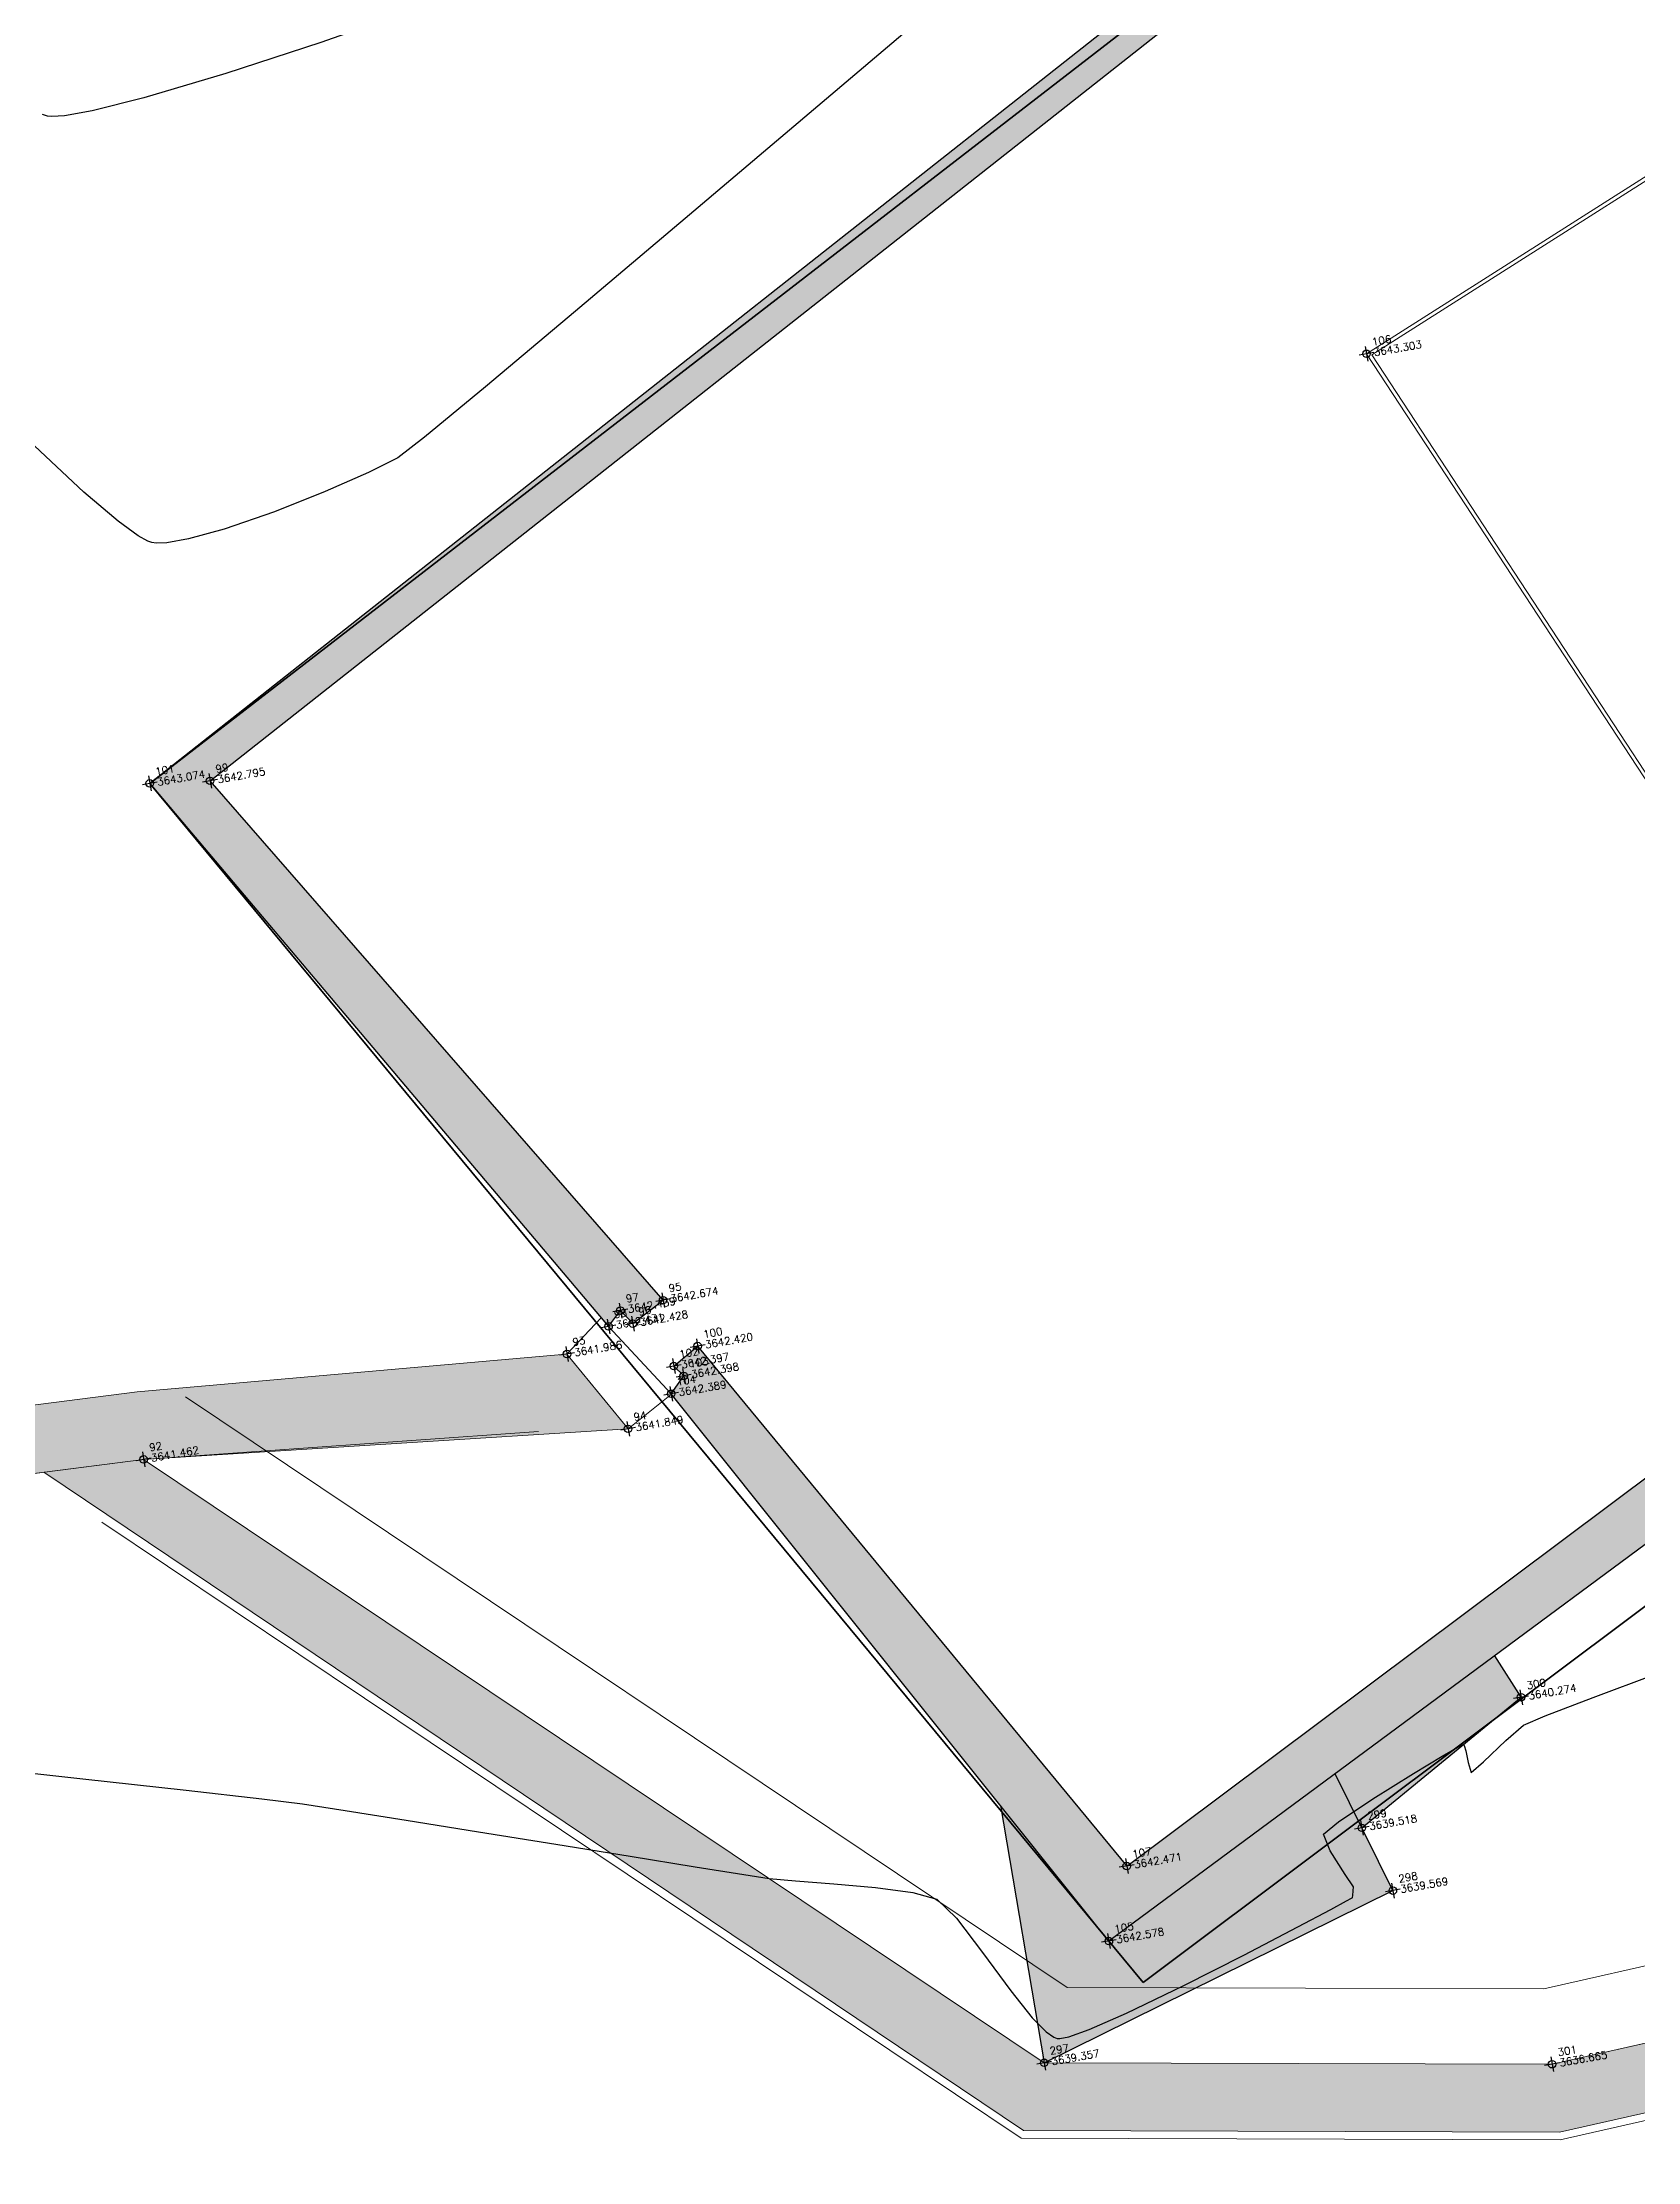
# Model space of a CAD drawing. Header units: millimetres. Extents: x 736950 to 738835, y 8500595 to 8502131.
# Drawn here: x 737743.46 to 737764.61, y 8501241.62 to 8501269.71 of the extents above; entities that cross this region are included whole.
import ezdxf

# ---------------------------------------------------------------- set-up
doc = ezdxf.new("R2010")
doc.units = ezdxf.units.MM
for name, color, linetype, lineweight in [('camino', 22, 'Continuous', 5), ('CAMINO ACTUAL', 1, 'Continuous', 13), ('CONT-MJR', 80, 'Continuous', 30), ('COTAS', 40, 'Continuous', 5), ('GRADA', 6, 'Continuous', 15), ('MURO PIEDRA', 252, 'Continuous', 30), ('PERIMETRO', 7, 'Continuous', 35), ('pista', 251, 'Continuous', 5)]:
    doc.layers.add(name, color=color, linetype=linetype, lineweight=lineweight)
doc.styles.add('5mm', font='arial.ttf', dxfattribs={"height": 3})
doc.styles.add('COTAS', font='arial.ttf')
doc.dimstyles.new('Copy of GenDist', dxfattribs={"dimtxt": 0.5, "dimasz": 2, "dimexe": 0.18, "dimexo": 0.0625, "dimgap": 1, "dimtad": 2, "dimzin": 1, "dimdsep": 46, "dimtxsty": 'COTAS', "dimcen": 0.09, "dimse1": 1, "dimse2": 1, "dimsd1": 1, "dimsd2": 1, "dimadec": 0, "dimazin": 0, "dimtfac": 1, "dimtofl": 0, "dimtmove": 0, "dimatfit": 3, "dimfxl": 1, "dimtolj": 1, "dimtzin": 0, "dimarcsym": 0})
pattern_1 = [(9.94991650582834, (1479841.21072825, -18.49207214638591), (0.4979252195647159, 0.4170677100899267), [0.375, -0.75]), (129.9499165058283, (1479841.21072825, -18.49207214638591), (-0.6101538418184378, 0.222682034283025), [0.3749999999999999, -0.7499999999999998]), (69.94991650582834, (1479841.21072825, -18.49207214638591), (-0.112228622253722, 0.6397497443729518), [-0.75, 0.375])]
pattern_2 = [(59.94991650582833, (1479841.21072825, -18.49207214638591), (0.7173147616177996, 0.06212513786334364), [0.07500000000000001, -0.8250000000000001]), (4.949916505828331, (1479841.21072825, -18.49207214638591), (-0.2666336227691331, 0.7169040729334506), [0.06, -0.66]), (110.4013165058283, (1479841.270504478, -18.48689504899085), (0.4506817424667108, 0.7790288530571421), [0.06374018999999999, -0.7011421119999998]), (56.13411650582835, (1479841.176170796, -18.29508031532168), (1.07978843215245, 0.02137619624183779), [0.1124999999999999, -1.237499999999998]), (106.5855165058283, (1479841.266153166, -18.29329902119935), (0.752289432321798, 1.120964142855684), [0.09561028799999993, -1.051712999999999]), (1.134116505828333, (1479841.176170796, -18.29508031532168), (0.7522885572049924, 1.12096473051034), [0.09000000000000001, -0.9900000000000001]), (30.94991650582834, (1479841.283306076, -18.32704954408109), (0.6574964912282043, -0.293425227292985), [0.07500000000000001, -0.8250000000000001]), (335.9499165058284, (1479841.283306076, -18.32704954408109), (0.1143589702920628, 0.7562849757157031), [0.06, -0.66]), (81.40131650582836, (1479841.338097435, -18.35150168277323), (0.7718558160208798, 0.4628591428967336), [0.06374019000000002, -0.701142112]), (47.44991650582834, (1479841.21072825, -18.49207214638591), (-0.04554285905854174, 0.3299879209740469), [0, -0.652, 0, -0.67, 0, -0.6625000000000001]), (17.44991650582834, (1479841.21072825, -18.49207214638591), (0.1909634295804004, 0.4339344980096552), [0, -0.3819999999999997, 0, -0.6369999999999993, 0, -0.2524999999999997]), (337.4499165058283, (1479840.991082356, -18.53060370869935), (0.5296904964497462, 0.07002209344786473), [0, -0.25, 0, -0.7799999999999999, 0, -1.035]), (327.4499165058284, (1479840.892586439, -18.5478824339807), (0.557117696670718, 0.1993664657265957), [0, -0.325, 0, -0.518, 0, -0.735])]

# ---------------------------------------------------------------- blocks, each defined once
blk = doc.blocks.new('*D150')
at = {"layer": 'Defpoints', "color": 0, "transparency": 16777216}
for p in [(737683.200969866, 8501281.32955186), (737745.23154967, 8501182.814330924), (737744.6024409896, 8501182.423775388)]:
    blk.add_point(p, dxfattribs=at)
at = {"layer": 'COTAS', "color": 0, "transparency": 16777216, "insert": (737715.597299505, 8501232.929301543), "char_height": 0.5, "attachment_point": 5, "rotation": 301.8323302588892, "style": 'COTAS'}
blk.add_mtext('\\A1;116.42', dxfattribs=at)

msp = doc.modelspace()

# ---------------------------------------------------------------- hatches: boundary and pattern name
at = {"layer": 'pista'}
h = msp.add_hatch(dxfattribs=at)
h.set_pattern_fill('HONEY', color=256, scale=3, angle=9.94991650582834, style=0)
h.set_pattern_definition(pattern_1)
h.paths.add_polyline_path([(737744.7999806425, 8501250.923935566), (737743.4751223363, 8501250.754223157), (737756.465848178, 8501242.026572531), (737763.5739612179, 8501242.006896213), (737770.002546867, 8501243.455222024), (737769.8468594846, 8501244.342704736), (737763.4750639071, 8501242.907173423), (737756.7405500773, 8501242.925815564)])
h.paths.add_polyline_path([(737794.2809870465, 8501256.017245878), (737809.7820272583, 8501263.709828075), (737823.391616501, 8501273.483615467), (737837.0791595323, 8501280.557800073), (737851.5530432165, 8501285.77819753), (737870.8510758049, 8501293.050216693, -0.9976846880626209), (737871.0089264096, 8501292.63424804), (737865.2748787645, 8501289.581801567, 0.7845063948290762), (737866.1540430214, 8501286.121818589), (737883.2588851704, 8501291.348365877), (737897.4188924351, 8501296.516943583), (737903.2981396064, 8501301.44146652, -0.5512150924587264), (737904.1219025984, 8501301.177325813), (737906.855912117, 8501297.98174819, 0.5618964424650519), (737910.2738656431, 8501298.536066804), (737914.22079628, 8501308.558674501), (737925.6412323939, 8501300.72656757, 0.340189525830376), (737928.7023693406, 8501300.894137181), (737936.9171069289, 8501306.117412793, -0.358727273887905), (737938.1716059428, 8501305.962964654), (737943.1732157968, 8501301.051021611, 0.3417074120720416), (737946.0555081918, 8501300.709858142), (737955.8779356404, 8501307.072689936), (737971.8320576148, 8501314.464803053), (737988.5677626224, 8501323.411181662), (738023.1375471824, 8501336.282937778), (738044.4246208373, 8501357.728329657), (738061.4456776979, 8501362.208386911), (738078.9085143938, 8501363.070318012), (738112.0997810266, 8501372.051506756), (738118.6561313582, 8501373.365123207), (738128.3493353954, 8501376.976906104), (738155.2251721952, 8501366.826195797), (738176.6167526407, 8501363.543890122), (738193.8053773039, 8501353.328603027), (738204.7313956148, 8501340.877429372), (738207.705198212, 8501335.751671141), (738214.35685511, 8501331.742925933), (738229.9282901662, 8501313.374534177), (738233.5603594936, 8501308.186787868), (738234.53883727, 8501308.358438132), (738230.6417003467, 8501313.924784988), (738214.9478837823, 8501332.43754055), (738208.3676942562, 8501336.403214611), (738205.4657963786, 8501341.405035153), (738194.387784551, 8501354.029418997), (738176.9261677533, 8501364.406946706), (738155.4549153853, 8501367.70147717), (738128.3514754312, 8501377.93815071), (738118.4090486554, 8501374.233504975), (738111.8936108743, 8501372.928085677), (738078.7671659255, 8501363.964436961), (738061.3074614278, 8501363.102660457), (738043.958527311, 8501358.536303693), (738022.6381405202, 8501337.057350922), (737988.196920163, 8501324.233464561), (737971.4304040315, 8501315.270615296), (737955.4419368334, 8501307.862588815), (737945.5806043665, 8501301.47455489, -0.3391433520832071), (737943.8038299843, 8501301.693147572), (737938.8116631231, 8501306.59581691, 0.3560082385246841), (737936.4342009705, 8501306.876887502), (737928.158540546, 8501301.61487459, -0.3502196171718997), (737926.1502499409, 8501301.468794718), (737914.5128481541, 8501309.44969617, 0.4302069892023044), (737913.4330382891, 8501309.014522241), (737909.4507249827, 8501298.90206584, -0.5704007069138802), (737907.5397775185, 8501298.566836312), (737904.9064502402, 8501301.644734057, 0.4931454261128044), (737902.7202336333, 8501302.131411942), (737896.9620044216, 8501297.308254998), (737882.9728831241, 8501292.20205278), (737866.0373022418, 8501287.027224885, -0.7384715771871906), (737865.6977918843, 8501288.787355538), (737871.5108758068, 8501291.881875956, 0.9119586051647783), (737870.5337161538, 8501293.892406015), (737851.2416702455, 8501286.62264278), (737836.7183275839, 8501281.384406622), (737822.9200107896, 8501274.252970394), (737809.3164408724, 8501264.483505804), (737793.8201376351, 8501256.79327439), (737778.9884914039, 8501246.402265295), (737769.846859484, 8501244.34270474), (737770.0025468671, 8501243.455222024), (737779.3594973255, 8501245.563292695)])
h.paths.add_polyline_path([(738260.5182952256, 8501271.251537092), (738234.538837269, 8501308.358438132), (738233.56035949, 8501308.186787868), (738259.6897886079, 8501270.86568047), (738269.3749442189, 8501234.589470252), (738274.5057655985, 8501215.583008338), (738279.7983711922, 8501189.602392923), (738280.7089290785, 8501189.641305126), (738275.382018582, 8501215.790318219), (738270.2441657205, 8501234.822827347)])
h = msp.add_hatch(dxfattribs=at)
h.set_pattern_fill('AR-CONC', color=256, scale=0.1, angle=9.94991650582834, style=0)
h.set_pattern_definition(pattern_2)
h.paths.add_polyline_path([(737772.2640035325, 8501280.865718462), (737771.9702577812, 8501281.246693114), (737764.4177360322, 8501275.290962253), (737764.5114265613, 8501274.75688734)])
h.paths.add_polyline_path([(737744.8808927487, 8501259.884693416), (737750.9641400306, 8501252.686534798), (737751.1211655234, 8501252.896829817), (737751.2855648, 8501252.72363086), (737751.6878458414, 8501253.034820454), (737745.6801080311, 8501259.918293005), (737764.5114265617, 8501274.756887337), (737764.4177360322, 8501275.290962253)])
h = msp.add_hatch(dxfattribs=at)
h.set_pattern_fill('AR-CONC', color=256, scale=0.1, angle=9.94991650582834, style=0)
h.set_pattern_definition(pattern_2)
h.paths.add_polyline_path([(737785.1866512741, 8501265.767497653), (737784.8489239382, 8501266.164835775), (737769.3710178329, 8501254.162204191), (737768.2688753591, 8501253.337869333), (737768.4103712026, 8501252.531284284), (737769.8034238897, 8501253.560873998)])
h.paths.add_polyline_path([(737768.4103712026, 8501252.531284284), (737768.268875358, 8501253.337869339), (737757.8353189402, 8501245.534210116), (737752.1459642698, 8501252.425817575), (737751.8299280244, 8501252.161230931), (737751.961409533, 8501252.030990336), (737751.7949142931, 8501251.793652317), (737757.5984849376, 8501244.540339572)])
h.paths.add_polyline_path([(737760.5979411672, 8501246.75720426), (737757.5984849375, 8501244.540339572), (737756.1604213048, 8501246.337634014), (737756.7405500772, 8501242.925815564), (737761.3647442387, 8501245.20814559)])
h.paths.add_polyline_path([(737763.064587183, 8501247.770395182), (737762.714263883, 8501248.321354808), (737760.5979411674, 8501246.757204263), (737760.9527314795, 8501246.040473944)], flags=17)
h = msp.add_hatch(dxfattribs=at)
h.set_pattern_fill('HONEY', color=256, scale=3, angle=9.94991650582834, style=0)
h.set_pattern_definition(pattern_1)
h.paths.add_polyline_path([(737744.7143981726, 8501251.820326688), (737736.6244589684, 8501250.784017317), (737728.4489451656, 8501249.018760426), (737719.0567165948, 8501249.90042948), (737708.8538475541, 8501251.560906975), (737705.4639837343, 8501250.858625425), (737706.12277987, 8501250.061028818), (737708.8757605923, 8501250.64549977), (737718.942242978, 8501249.007218663), (737728.5031233069, 8501248.109717907), (737736.7768881315, 8501249.896189157), (737744.7999806498, 8501250.923935568), (737751.2236161814, 8501251.328949759), (737750.4132841228, 8501252.31943933)])

# ---------------------------------------------------------------- linework, layer by layer
at = {"linetype": 'Continuous', "extrusion": (-0.172787269436437, 0.9849591664230046, 0)}
for points, elevation in [([(-2195575.040162655, 0), (-2195574.840162654, 0)], 8245923.747062787), ([(-2195558.165162654, 0), (-2195557.965162655, 0)], 8245920.926062788), ([(-2195558.958162654, 0), (-2195558.758162654, 0)], 8245920.821062787), ([(-2195563.686162654, 0), (-2195563.486162654, 0)], 8245913.003062787), ([(-2195562.913162655, 0), (-2195562.713162655, 0)], 8245912.785062786), ([(-2195563.104162654, 0), (-2195562.904162655, 0)], 8245912.965062788), ([(-2195563.236162655, 0), (-2195563.036162655, 0)], 8245912.766062787), ([(-2195564.032162655, 0), (-2195563.832162654, 0)], 8245912.324062787), ([(-2195562.307162654, 0), (-2195562.107162654, 0)], 8245912.520062786), ([(-2195563.675162655, 0), (-2195563.475162655, 0)], 8245912.118062786), ([(-2195563.782162655, 0), (-2195563.582162655, 0)], 8245911.967062787), ([(-2195563.577162655, 0), (-2195563.377162654, 0)], 8245911.762062787), ([(-2195562.934162655, 0), (-2195562.734162654, 0)], 8245911.403062787), ([(-2195556.537162654, 0), (-2195556.337162654, 0)], 8245912.114062788), ([(-2195573.982162654, 0), (-2195573.782162655, 0)], 8245905.852062788), ([(-2195571.603162655, 0), (-2195571.403162654, 0)], 8245904.513062789), ([(-2195568.445162655, 0), (-2195568.245162654, 0)], 8245904.553062787), ([(-2195571.865162654, 0), (-2195571.665162655, 0)], 8245903.622062786), ([(-2195568.040162656, 0), (-2195567.840162654, 0)], 8245903.615062789), ([(-2195566.916162655, 0), (-2195566.716162655, 0)], 8245902.173062786), ([(-2195573.546162655, 0), (-2195573.346162654, 0)], 8245900.991062785)]:
    msp.add_lwpolyline(points, dxfattribs=dict(at, elevation=elevation))
at = {"linetype": 'Continuous', "extrusion": (0.9849591664230046, 0.172787269436437, 0)}
for points, elevation in [([(8245923.847062787, 0), (8245923.647062788, 0)], 2195574.940162655), ([(8245921.026062787, 0), (8245920.826062787, 0)], 2195558.065162655), ([(8245920.921062785, 0), (8245920.721062787, 0)], 2195558.858162655), ([(8245913.065062786, 0), (8245912.865062789, 0)], 2195563.004162654), ([(8245913.103062786, 0), (8245912.903062789, 0)], 2195563.586162654), ([(8245912.885062788, 0), (8245912.685062788, 0)], 2195562.813162654), ([(8245912.866062786, 0), (8245912.666062786, 0)], 2195563.136162654), ([(8245912.620062789, 0), (8245912.420062789, 0)], 2195562.207162654), ([(8245912.424062786, 0), (8245912.224062788, 0)], 2195563.932162655), ([(8245912.218062787, 0), (8245912.018062787, 0)], 2195563.575162655), ([(8245912.067062789, 0), (8245911.867062788, 0)], 2195563.682162655), ([(8245911.862062788, 0), (8245911.662062788, 0)], 2195563.477162655), ([(8245911.503062787, 0), (8245911.303062787, 0)], 2195562.834162654), ([(8245912.214062788, 0), (8245912.014062788, 0)], 2195556.437162654), ([(8245905.952062787, 0), (8245905.752062789, 0)], 2195573.882162654), ([(8245904.613062784, 0), (8245904.413062787, 0)], 2195571.503162655), ([(8245904.653062787, 0), (8245904.453062788, 0)], 2195568.345162654), ([(8245903.722062788, 0), (8245903.522062791, 0)], 2195571.765162655), ([(8245903.715062788, 0), (8245903.515062788, 0)], 2195567.940162654), ([(8245902.273062785, 0), (8245902.073062786, 0)], 2195566.816162655), ([(8245901.091062785, 0), (8245900.891062788, 0)], 2195573.446162655)]:
    msp.add_lwpolyline(points, dxfattribs=dict(at, elevation=elevation))
at = {"linetype": 'Continuous'}
for centre in [(737761.0146457944, 8501265.579048395), (737745.6801080306, 8501259.918293007), (737744.8808927482, 8501259.884693416), (737751.1211655231, 8501252.896829816), (737751.6878458419, 8501253.034820454), (737750.9641400307, 8501252.686534798), (737751.2855647998, 8501252.72363086), (737752.1459642694, 8501252.425817575), (737750.4130434023, 8501252.320811532), (737751.8299280244, 8501252.161230931), (737751.7949142938, 8501251.793652317), (737751.9614095328, 8501252.030990336), (737751.2236161797, 8501251.32894976), (737744.7999806433, 8501250.923935566), (737763.0645871828, 8501247.770395182), (737760.95273148, 8501246.040473942), (737757.8353189415, 8501245.534210114), (737761.3647442386, 8501245.20814559), (737757.5984849377, 8501244.540339572), (737756.7405500774, 8501242.925815562), (737763.4750639033, 8501242.907173423)]:
    msp.add_circle(centre, 0.05, dxfattribs=at)
at = {"layer": 'camino'}
for p, q in [((737745.3564975237, 8501251.75477187), (737757.0457744095, 8501243.924974486)), ((737744.7999806433, 8501250.923935566), (737750.0368944848, 8501251.292010494)), ((737736.7768881399, 8501249.896189159), (737744.7999806433, 8501250.923935566)), ((737744.7999806433, 8501250.923935566), (737756.7405500774, 8501242.925815562)), ((737744.2434637629, 8501250.093099264), (737756.4353257454, 8501241.926656635)), ((737763.365178004, 8501243.907481434), (737778.576262604, 8501247.334457077)), ((737763.4750639033, 8501242.907173423), (737778.9884914034, 8501246.402265295)), ((737763.5849498026, 8501241.906865412), (737779.4007202028, 8501245.470073514)), ((737757.0457744095, 8501243.924974486), (737763.365178004, 8501243.907481434)), ((737756.7405500774, 8501242.925815562), (737763.4750639033, 8501242.907173423)), ((737756.4353257454, 8501241.926656635), (737763.5849498026, 8501241.906865412))]:
    msp.add_line(p, q, dxfattribs=at)
at = {"layer": 'CAMINO ACTUAL'}
for points in [[(737744.7999806433, 8501250.923935566), (737756.7405500774, 8501242.925815562), (737763.4750639033, 8501242.907173423), (737778.9884914034, 8501246.402265295), (737793.8201376382, 8501256.793274388), (737809.3164408694, 8501264.4835058), (737822.9200107896, 8501274.252970394), (737836.7183275832, 8501281.38440662), (737851.2416702405, 8501286.62264278), (737870.5337161538, 8501293.892406015, -0.9119586051647784), (737871.5108758068, 8501291.881875956), (737865.6977918843, 8501288.787355538, 0.7384715771871907), (737866.0373022418, 8501287.027224885), (737882.9728831139, 8501292.202052778), (737896.9620044209, 8501297.308254996)], [(737743.4751223343, 8501250.754223157), (737756.4658481785, 8501242.02657253), (737763.5739612129, 8501242.00689621), (737779.3594973226, 8501245.563292693), (737794.2809870427, 8501256.017245876), (737809.7820272604, 8501263.709828077), (737823.3916164968, 8501273.483615467), (737837.0791595408, 8501280.557800079), (737851.5530432449, 8501285.77819753), (737870.8510758049, 8501293.050216693, -0.8808834008382581), (737871.0575678862, 8501292.660141705), (737865.2748787645, 8501289.581801567, 0.7845063945546641), (737866.1540430175, 8501286.121818589), (737883.2588851263, 8501291.348365862), (737897.4188924354, 8501296.516943585)]]:
    msp.add_lwpolyline(points, format="xyb", dxfattribs=at)
for points in [[(737705.4639837348, 8501250.858625425), (737708.853847554, 8501251.560906975), (737719.0567165663, 8501249.900429478), (737728.4489451618, 8501249.018760426), (737736.6244589477, 8501250.784017311), (737744.714398152, 8501251.820326686), (737750.3971826753, 8501252.318029152)], [(737706.1227798712, 8501250.061028818), (737708.8757605895, 8501250.64549977), (737718.9422429946, 8501249.007218665), (737728.5031233092, 8501248.109717907), (737736.7768881399, 8501249.896189159), (737744.7999806433, 8501250.923935566), (737751.2236161797, 8501251.32894976)]]:
    msp.add_lwpolyline(points, dxfattribs=at)
at = {"layer": 'CONT-MJR', "extrusion": (0.6474734698687983, -0.762087990861986, 0), "elevation": -6001038.933328804}
msp.add_lwpolyline([(6066581.928739649, 3640), (6066579.388548474, 3640)], dxfattribs=at)
at = {"layer": 'CONT-MJR', "extrusion": (0.3292403480319783, -0.9442461507614325, 0), "elevation": -7784395.068495339}
msp.add_lwpolyline([(3495577.317565642, 3635.000000000003), (3495575.904727777, 3635.000000000003)], dxfattribs=at)
at = {"layer": 'CONT-MJR'}
for points, elevation in [([(737747.1511637941, 8501269.70687777), (737745.8910133385, 8501269.29477923)], 3635), ([(737744.801721736, 8501268.97110609), (737744.1184522499, 8501268.79959627)], 3635), ([(737743.5234854603, 8501268.730478887), (737743.4568398367, 8501268.749880629)], 3635), ([(737743.7483350615, 8501268.733845176), (737743.5810019168, 8501268.72419786)], 3635), ([(737752.0387681914, 8501267.420757143), (737750.5279737931, 8501266.14505475)], 3640), ([(737748.5240557318, 8501264.474533297), (737748.169146087, 8501264.198760543)], 3640), ([(737748.169146087, 8501264.198760543), (737747.7815485109, 8501264.004935231)], 3640), ([(737747.2052478044, 8501263.751998123), (737746.5349344135, 8501263.48639355)], 3640), ([(737744.7256281213, 8501263.166274305), (737744.4600042601, 8501263.360800335)], 3640), ([(737746.5349344135, 8501263.48639355), (737745.8652987824, 8501263.254565854)], 3640), ([(737744.9068225822, 8501263.078018405), (737744.8570076119, 8501263.094256174)], 3640), ([(737744.9639145036, 8501263.070644025), (737744.9068225822, 8501263.078018405)], 3640), ([(737745.109238144, 8501263.07518223), (737744.9639145036, 8501263.070644025)], 3640), ([(737745.3937102441, 8501263.124633633), (737745.109238144, 8501263.07518223)], 3640), ([(737745.8652987824, 8501263.254565854), (737745.3937102441, 8501263.124633633)], 3640), ([(737763.0957511113, 8501247.401173038), (737763.3860333825, 8501247.522825183)], 3640), ([(737762.017371984, 8501246.990558729), (737762.2158035643, 8501247.104145417)], 3640), ([(737762.2864250062, 8501247.139933264), (737762.2991791918, 8501247.143413167)], 3640), ([(737762.2991791918, 8501247.143413167), (737762.3104123672, 8501247.129848948)], 3640), ([(737762.3320346796, 8501247.059254717), (737762.3630850029, 8501246.904525522)], 3640), ([(737761.0968401809, 8501246.422858516), (737761.6369240887, 8501246.76134984)], 3640), ([(737761.6369240887, 8501246.76134984), (737762.017371984, 8501246.990558729)], 3640), ([(737762.3630850029, 8501246.904525522), (737762.4039390271, 8501246.774570554)], 3640), ([(737746.3651616826, 8501246.426971985), (737746.9040482956, 8501246.36026023)], 3640), ([(737760.6428215746, 8501246.121229568), (737761.0968401809, 8501246.422858516)], 3640), ([(737751.2519123292, 8501245.662972521), (737752.114650349, 8501245.523847006)], 3640), ([(737760.7311891506, 8501245.420622647), (737760.5351142447, 8501245.73355071)], 3640), ([(737752.7592342114, 8501245.420712648), (737753.0931456757, 8501245.368946794)], 3640), ([(737760.8405601109, 8501245.25657213), (737760.7311891506, 8501245.420622647)], 3640), ([(737760.816220873, 8501245.107198892), (737760.8252767089, 8501245.112491088)], 3640), ([(737760.8252767089, 8501245.112491088), (737760.8271347089, 8501245.118181309)], 3640), ([(737760.8271347089, 8501245.118181309), (737760.8314764167, 8501245.145156307)], 3640), ([(737760.8314764167, 8501245.145156307), (737760.8377415026, 8501245.203642407)], 3640), ([(737760.5423224163, 8501244.958922973), (737760.749531185, 8501245.070607027)], 3640), ([(737759.3887910695, 8501244.353074696), (737760.1059437266, 8501244.727014042)], 3640), ([(737756.5831283003, 8501243.522501452), (737756.7668875977, 8501243.334555512)], 3640), ([(737756.8685868693, 8501243.26376131), (737756.911817424, 8501243.24811887)], 3640), ([(737756.911817424, 8501243.24811887), (737756.9484785063, 8501243.246855859)], 3640), ([(737756.9484785063, 8501243.246855859), (737757.0655071723, 8501243.271494111)], 3640), ([(737757.0655071723, 8501243.271494111), (737757.3360456232, 8501243.368139751)], 3640)]:
    msp.add_lwpolyline(points, dxfattribs=dict(at, elevation=elevation))
at = {"layer": 'CONT-MJR', "extrusion": (0.2848325641443822, -0.9585772845227122, 0), "elevation": -7938989.581761486}
msp.add_lwpolyline([(3128624.78458923, 3635.000000000013), (3128623.648226394, 3635.000000000013)], dxfattribs=at)
at = {"layer": 'CONT-MJR', "extrusion": (-0.1085585938068268, -0.9940900521133307, 0), "elevation": -8531115.074810866}
msp.add_lwpolyline([(-189502.2233884056, 3635), (-189502.2812468021, 3635)], dxfattribs=at)
at = {"layer": 'CONT-MJR', "extrusion": (0.1749108011593268, -0.9845842836638226, 0), "elevation": -8241176.236475043}
msp.add_lwpolyline([(2213335.00100168, 3635.000000000013), (2213334.625089537, 3635.000000000013)], dxfattribs=at)
at = {"layer": 'CONT-MJR', "extrusion": (0.6465825984463511, -0.7628439836469608, 0), "elevation": -6008123.075062675}
msp.add_lwpolyline([(6059563.58756872, 3640.000000000003), (6059561.283198053, 3640.000000000003)], dxfattribs=at)
at = {"layer": 'CONT-MJR', "extrusion": (0.642607608578843, -0.7661954459513449, 0), "elevation": -6039547.302652279}
msp.add_lwpolyline([(6028239.402147636, 3640.000000000009), (6028237.843006952, 3640.000000000009)], dxfattribs=at)
at = {"layer": 'CONT-MJR', "extrusion": (0.6369063898553531, -0.7709411459777076, 0), "elevation": -6084097.827178825}
msp.add_lwpolyline([(5983271.408030346, 3640), (5983270.358259456, 3640)], dxfattribs=at)
at = {"layer": 'CONT-MJR', "extrusion": (0.6819964359327327, 0.7313554958944728, 0), "elevation": 6720584.747638738}
msp.add_lwpolyline([(5258278.441465385, 3640.000000000013), (5258279.339608141, 3640.000000000013)], dxfattribs=at)
at = {"layer": 'CONT-MJR', "extrusion": (0.4018928688239792, -0.9156866942292172, 0), "elevation": -7487998.761053924}
msp.add_lwpolyline([(4092143.206834548, 3640.000000000013), (4092142.577470038, 3640.000000000013)], dxfattribs=at)
at = {"layer": 'CONT-MJR', "extrusion": (0.6497625843916256, 0.7601372138796494, 0), "elevation": 6941485.392488888}
msp.add_lwpolyline([(4963015.833524681, 3640.000000000013), (4963016.427943533, 3640.000000000013)], dxfattribs=at)
at = {"layer": 'CONT-MJR', "extrusion": (-0.4806854076000411, -0.8768931171587462, 0), "elevation": -7809322.281804448}
msp.add_lwpolyline([(-3439509.728248479, 3640.00000000001), (-3439509.878072318, 3640.00000000001)], dxfattribs=at)
at = {"layer": 'CONT-MJR', "extrusion": (0.3523545288710567, -0.9358665962540045, 0), "elevation": -7696079.317945684}
msp.add_lwpolyline([(3685901.853164553, 3640.000000000003), (3685902.738029433, 3640.000000000003)], dxfattribs=at)
at = {"layer": 'CONT-MJR', "extrusion": (0.3594483164045783, -0.9331649949681537, 0), "elevation": -7667878.794845563}
msp.add_lwpolyline([(3744214.075833638, 3640.000000000013), (3744214.754368541, 3640.000000000013)], dxfattribs=at)
at = {"layer": 'CONT-MJR', "extrusion": (-0.6549505763753987, 0.7556717160947162, 0), "elevation": 5940953.847799494}
msp.add_lwpolyline([(-6125403.280992476, 3640.00000000001), (-6125403.589945741, 3640.00000000001)], dxfattribs=at)
at = {"layer": 'CONT-MJR', "extrusion": (0.4520282792675637, -0.8920036069110963, 0), "elevation": -7249653.695221917}
msp.add_lwpolyline([(4500890.657654716, 3640), (4500890.736826415, 3640)], dxfattribs=at)
at = {"layer": 'CONT-MJR', "extrusion": (0.9561550842099765, 0.2928608115460529, 0), "elevation": 3195097.3176404}
msp.add_lwpolyline([(7912448.996375085, 3640), (7912448.922543724, 3640)], dxfattribs=at)
at = {"layer": 'CONT-MJR', "extrusion": (0.6954481120113328, -0.7185763171019991, 0), "elevation": -5595719.11321719}
msp.add_lwpolyline([(6442314.824761827, 3640.000000000003), (6442315.234638301, 3640.000000000003)], dxfattribs=at)
at = {"layer": 'CONT-MJR', "extrusion": (-0.1101766247741989, -0.993912023950493, 0), "elevation": -8530773.445935648}
msp.add_lwpolyline([(-203387.6912957845, 3640.00000000001), (-203386.0408780634, 3640.00000000001)], dxfattribs=at)
at = {"layer": 'CONT-MJR', "extrusion": (0.6475426294072981, -0.7620292271955733, 0), "elevation": -6000465.902900334}
msp.add_lwpolyline([(6067116.204173338, 3640.000000000013), (6067116.419148438, 3640.000000000013)], dxfattribs=at)
at = {"layer": 'CONT-MJR', "extrusion": (0.1090359681731649, 0.9940378049372874, 0), "elevation": 8531001.228577176}
msp.add_lwpolyline([(193596.2435577124, 3640.00000000001), (193594.8659095754, 3640.00000000001)], dxfattribs=at)
at = {"layer": 'CONT-MJR', "extrusion": (0.11089606136381, 0.9938320097350429, 0), "elevation": 8530623.987952318}
msp.add_lwpolyline([(209559.8011645712, 3640.000000000006), (209558.7926709976, 3640.000000000006)], dxfattribs=at)
at = {"layer": 'CONT-MJR', "extrusion": (-0.1544193978714052, -0.9880053894392645, 0), "elevation": -8513199.653592674}
msp.add_lwpolyline([(-583859.4268660127, 3640), (-583858.854262662, 3640)], dxfattribs=at)
at = {"layer": 'CONT-MJR', "extrusion": (-0.1576209915402401, -0.9874996825446942, 0), "elevation": -8511262.482369026}
msp.add_lwpolyline([(-611449.4744857105, 3640.00000000001), (-611448.6540578591, 3640.00000000001)], dxfattribs=at)
at = {"layer": 'CONT-MJR', "extrusion": (0.1588912820245275, 0.9872960855268303, 0), "elevation": 8510468.808626106}
msp.add_lwpolyline([(622397.9094870237, 3640.000000000013), (622396.9350163852, 3640.000000000013)], dxfattribs=at)
at = {"layer": 'CONT-MJR', "extrusion": (-0.1594387830743507, -0.9872078172562099, 0), "elevation": -8510122.33682918}
msp.add_lwpolyline([(-627116.4959691965, 3640.000000000013), (-627115.4612411538, 3640.000000000013)], dxfattribs=at)
at = {"layer": 'CONT-MJR', "extrusion": (0.6347077182893319, -0.772752296886881, 0), "elevation": -6101095.09233189}
msp.add_lwpolyline([(5965912.502089264, 3640.000000000013), (5965912.759514771, 3640.000000000013)], dxfattribs=at)
at = {"layer": 'CONT-MJR', "extrusion": (0.9263203989279316, 0.3767366700097002, 0), "elevation": 3886133.641792381}
msp.add_lwpolyline([(7596935.892023559, 3640.000000000013), (7596936.134152424, 3640.000000000013)], dxfattribs=at)
at = {"layer": 'CONT-MJR', "extrusion": (-0.159548005433876, -0.9871901711231084, 0), "elevation": -8510052.901538387}
msp.add_lwpolyline([(-628057.005808161, 3640.00000000001), (-628056.0046090347, 3640.00000000001)], dxfattribs=at)
at = {"layer": 'CONT-MJR', "extrusion": (-0.1579919064166193, -0.9874404070660884, 0), "elevation": -8511032.203692755}
msp.add_lwpolyline([(-614641.7388241325, 3640), (-614641.0860415864, 3640)], dxfattribs=at)
at = {"layer": 'CONT-MJR', "extrusion": (-0.09427668357953756, -0.995546034562563, 0), "elevation": -8532934.030820658}
msp.add_lwpolyline([(-67002.05331276346, 3640.000000000003), (-67001.70062205533, 3640.000000000003)], dxfattribs=at)
at = {"layer": 'CONT-MJR', "extrusion": (-0.07321967436306884, -0.997315837278325, 0), "elevation": -8532444.676827755}
msp.add_lwpolyline([(113314.7788123871, 3640.000000000013), (113315.2877209672, 3640.000000000013)], dxfattribs=at)
at = {"layer": 'CONT-MJR', "extrusion": (-0.08648920013299671, -0.9962527883325369, 0), "elevation": -8533197.08205075}
msp.add_lwpolyline([(-276.474403803586, 3640.00000000001), (-275.9179465968627, 3640.00000000001)], dxfattribs=at)
at = {"layer": 'CONT-MJR', "extrusion": (-0.1327560171949222, -0.9911487476148784, 0), "elevation": -8523939.932916434}
msp.add_lwpolyline([(-397367.0057802775, 3640.00000000001), (-397366.5097818639, 3640.00000000001)], dxfattribs=at)
at = {"layer": 'CONT-MJR', "extrusion": (-0.272505902240285, -0.9621541109636276, 0), "elevation": -8380550.593842384}
msp.add_lwpolyline([(-1606805.485151087, 3640.00000000001), (-1606805.153342418, 3640.00000000001)], dxfattribs=at)
at = {"layer": 'CONT-MJR', "extrusion": (0.6975123686923089, 0.7165727426585835, 0), "elevation": 6606353.971752606}
msp.add_lwpolyline([(5401068.251435841, 3640), (5401067.889610291, 3640)], dxfattribs=at)
at = {"layer": 'CONT-MJR', "extrusion": (0.4810357417662421, -0.8767009838841299, 0), "elevation": -7098160.628244542}
msp.add_lwpolyline([(4736198.303461147, 3640.00000000001), (4736198.379530058, 3640.00000000001)], dxfattribs=at)
at = {"layer": 'CONT-MJR', "extrusion": (0.9985851259238608, -0.05317655765116003, 0), "elevation": 284650.0433796533}
msp.add_lwpolyline([(8528448.593909808, 3640.00000000001), (8528448.646914525, 3640.00000000001)], dxfattribs=at)
at = {"layer": 'CONT-MJR', "extrusion": (0.794034620741427, 0.6078725368562213, 0), "elevation": 5753476.73757525}
msp.add_lwpolyline([(6301821.369925622, 3640.000000000003), (6301820.799921125, 3640.000000000003)], dxfattribs=at)
at = {"layer": 'CONT-MJR', "extrusion": (0.46928581554882, -0.8830463313579185, 0), "elevation": -7160772.615168414}
msp.add_lwpolyline([(4640989.919872727, 3640), (4640990.414046898, 3640)], dxfattribs=at)
at = {"layer": 'CONT-MJR', "extrusion": (0.8052066147906486, 0.592994357053576, 0), "elevation": 5635235.899787945}
msp.add_lwpolyline([(6407773.116916614, 3640.000000000011), (6407772.482288789, 3640.000000000011)], dxfattribs=at)
at = {"layer": 'CONT-MJR', "extrusion": (0.4516178412995585, -0.8922114802107889, 0), "elevation": -7251722.505326088}
msp.add_lwpolyline([(4497550.126220664, 3640.000000000003), (4497551.019408346, 3640.000000000003)], dxfattribs=at)
at = {"layer": 'CONT-MJR', "extrusion": (0.7813477688910279, 0.6240958772889091, 0), "elevation": 5882035.494434171}
msp.add_lwpolyline([(6181997.272180971, 3640.000000000013), (6181996.817132695, 3640.000000000013)], dxfattribs=at)
at = {"layer": 'CONT-MJR', "extrusion": (0.4332916550544071, -0.9012537609686924, 0), "elevation": -7342113.441269391}
msp.add_lwpolyline([(4348424.92583076, 3640.000000000013), (4348425.766602406, 3640.000000000013)], dxfattribs=at)
at = {"layer": 'CONT-MJR', "extrusion": (0.3998055316964372, -0.9165999873581328, 0), "elevation": -7497280.099764637}
msp.add_lwpolyline([(4075072.489772713, 3640), (4075073.033177187, 3640)], dxfattribs=at)
at = {"layer": 'CONT-MJR', "extrusion": (-0.571319430012188, -0.8207277922006471, 0), "elevation": -7398701.448476075}
msp.add_lwpolyline([(-4251428.013824425, 3640.000000000011), (-4251427.889910903, 3640.000000000011)], dxfattribs=at)
at = {"layer": 'GRADA'}
for points in [[(737767.3653185198, 8501269.612023097), (737772.357159636, 8501262.03762442), (737766.0044820043, 8501257.969778812), (737761.0146457944, 8501265.579048395)], [(737767.3506224103, 8501269.543460224), (737772.287532237, 8501262.052411856), (737766.0191715944, 8501258.038557414), (737761.0842798963, 8501265.564039158)]]:
    msp.add_lwpolyline(points, close=True, dxfattribs=at)
at = {"layer": 'MURO PIEDRA'}
msp.add_lwpolyline([(737772.2640035324, 8501280.865718462), (737771.9702577821, 8501281.246693112), (737744.8808927482, 8501259.884693416), (737750.9641400307, 8501252.686534798), (737751.1211655231, 8501252.896829816), (737751.2855647998, 8501252.72363086), (737751.6878458419, 8501253.034820454), (737745.6801080306, 8501259.918293007)], close=True, dxfattribs=at)
for points in [[(737785.1866512735, 8501265.767497653), (737769.8034238803, 8501253.560874002), (737757.5984849377, 8501244.540339572), (737751.7949142938, 8501251.793652317), (737751.9614095328, 8501252.030990336), (737751.8299280244, 8501252.161230931), (737752.1459642694, 8501252.425817575), (737757.8353189415, 8501245.534210114), (737769.3710179197, 8501254.162204266), (737784.8489239374, 8501266.164835773)], [(737760.9527314799, 8501246.040473942), (737763.0645871828, 8501247.770395182), (737762.7142638828, 8501248.321354808)], [(737756.1604213045, 8501246.337634016), (737756.7405500774, 8501242.925815562), (737761.3647442386, 8501245.20814559), (737760.5979411675, 8501246.75720426)]]:
    msp.add_lwpolyline(points, dxfattribs=at)
at = {"layer": 'PERIMETRO', "ltscale": 0.3}
for p, q in [((737772.0287148635, 8501280.855851732), (737744.8808927481, 8501259.884693414)), ((737758.0529106035, 8501243.99205432), (737785.6823555233, 8501264.685794078)), ((737744.8808927481, 8501259.884693414), (737758.0529106035, 8501243.99205432))]:
    msp.add_line(p, q, dxfattribs=at)
at = {"layer": 'pista'}
msp.add_lwpolyline([(737750.8672428159, 8501252.801190916), (737750.4132841222, 8501252.31943933), (737751.2236161797, 8501251.32894976), (737751.7986176261, 8501251.789023886), (737750.9641400307, 8501252.686534798)], close=True, dxfattribs=at)

# ---------------------------------------------------------------- texts
at = {"color": 2, "char_height": 0.1, "attachment_point": 1, "rotation": 9.94991650582834, "style": '5mm'}
for s, insert, width in [('\\Ftxt.shx;\\W1.0000000000;\\T1.0000000000;\\o\\l106', (737761.0803121299, 8501265.783469364), 0.35), ('\\Ftxt.shx;\\W1.0000000000;\\T1.0000000000;\\o\\l101', (737744.9465590838, 8501260.089114383), 0.3166666666666667), ('\\Ftxt.shx;\\W1.0000000000;\\T1.0000000000;\\o\\l99', (737745.7457743661, 8501260.122713976), 0.3), ('\\Ftxt.shx;\\W1.0000000000;\\T1.0000000000;\\o\\l95', (737751.7535121774, 8501253.239241421), 0.3), ('\\Ftxt.shx;\\W1.0000000000;\\T1.0000000000;\\o\\l97', (737751.1868318585, 8501253.101250784), 0.3), ('\\Ftxt.shx;\\W1.0000000000;\\T1.0000000000;\\o\\l96', (737751.3512311353, 8501252.928051827), 0.3), ('\\Ftxt.shx;\\W1.0000000000;\\T1.0000000000;\\o\\l98', (737751.0298063662, 8501252.890955765), 0.3), ('\\Ftxt.shx;\\W1.0000000000;\\T1.0000000000;\\o\\l100', (737752.2116306049, 8501252.630238544), 0.3333333333333334), ('\\Ftxt.shx;\\W1.0000000000;\\T1.0000000000;\\o\\l93', (737750.4787097378, 8501252.525232501), 0.3), ('\\Ftxt.shx;\\W1.0000000000;\\T1.0000000000;\\o\\l102', (737751.89559436, 8501252.3656519), 0.35), ('\\Ftxt.shx;\\W1.0000000000;\\T1.0000000000;\\o\\l103', (737752.0270758683, 8501252.235411305), 0.35), ('\\Ftxt.shx;\\W1.0000000000;\\T1.0000000000;\\o\\l104', (737751.8605806293, 8501251.998073285), 0.35), ('\\Ftxt.shx;\\W1.0000000000;\\T1.0000000000;\\o\\l94', (737751.2892825152, 8501251.53337073), 0.3), ('\\Ftxt.shx;\\W1.0000000000;\\T1.0000000000;\\o\\l92', (737744.8656469788, 8501251.128356535), 0.3), ('\\Ftxt.shx;\\W1.0000000000;\\T1.0000000000;\\o\\l300', (737763.1302535183, 8501247.97481615), 0.3666666666666667), ('\\Ftxt.shx;\\W1.0000000000;\\T1.0000000000;\\o\\l299', (737761.0183978155, 8501246.24489491), 0.4), ('\\Ftxt.shx;\\W1.0000000000;\\T1.0000000000;\\o\\l107', (737757.900985277, 8501245.73863108), 0.35), ('\\Ftxt.shx;\\W1.0000000000;\\T1.0000000000;\\o\\l298', (737761.4304105741, 8501245.41256656), 0.4), ('\\Ftxt.shx;\\W1.0000000000;\\T1.0000000000;\\o\\l105', (737757.6641512732, 8501244.74476054), 0.35), ('\\Ftxt.shx;\\W1.0000000000;\\T1.0000000000;\\o\\l297', (737756.8062164129, 8501243.130236529), 0.4), ('\\Ftxt.shx;\\W1.0000000000;\\T1.0000000000;\\o\\l301', (737763.5407302388, 8501243.111594392), 0.35)]:
    msp.add_mtext(s, dxfattribs=dict(at, insert=insert, width=width))
at = {"color": 1, "char_height": 0.1, "attachment_point": 1, "rotation": 9.94991650582834, "style": '5mm'}
for s, insert, width in [('\\Ftxt.shx;\\W1.0000000000;\\T1.0000000000;\\o\\l3643.303', (737761.1045023478, 8501265.64557508), 0.8166666666666668), ('\\Ftxt.shx;\\W1.0000000000;\\T1.0000000000;\\o\\l3643.074', (737744.9707493015, 8501259.951220099), 0.8166666666666668), ('\\Ftxt.shx;\\W1.0000000000;\\T1.0000000000;\\o\\l3642.795', (737745.7699645839, 8501259.984819692), 0.8333333333333334), ('\\Ftxt.shx;\\W1.0000000000;\\T1.0000000000;\\o\\l3642.439', (737751.2110220763, 8501252.9633565), 0.8333333333333334), ('\\Ftxt.shx;\\W1.0000000000;\\T1.0000000000;\\o\\l3642.674', (737751.7777023952, 8501253.101347137), 0.8333333333333334), ('\\Ftxt.shx;\\W1.0000000000;\\T1.0000000000;\\o\\l3642.431', (737751.053996584, 8501252.75306148), 0.7999999999999999), ('\\Ftxt.shx;\\W1.0000000000;\\T1.0000000000;\\o\\l3642.428', (737751.375421353, 8501252.790157543), 0.8333333333333334), ('\\Ftxt.shx;\\W1.0000000000;\\T1.0000000000;\\o\\l3641.986', (737750.5028999556, 8501252.387338217), 0.8), ('\\Ftxt.shx;\\W1.0000000000;\\T1.0000000000;\\o\\l3642.420', (737752.2358208227, 8501252.49234426), 0.8166666666666668), ('\\Ftxt.shx;\\W1.0000000000;\\T1.0000000000;\\o\\l3642.397', (737751.9197845778, 8501252.227757616), 0.8333333333333334), ('\\Ftxt.shx;\\W1.0000000000;\\T1.0000000000;\\o\\l3642.398', (737752.051266086, 8501252.097517021), 0.8333333333333334), ('\\Ftxt.shx;\\W1.0000000000;\\T1.0000000000;\\o\\l3642.389', (737751.8847708472, 8501251.860179001), 0.8333333333333334), ('\\Ftxt.shx;\\W1.0000000000;\\T1.0000000000;\\o\\l3641.849', (737751.313472733, 8501251.395476446), 0.8), ('\\Ftxt.shx;\\W1.0000000000;\\T1.0000000000;\\o\\l3641.462', (737744.8898371967, 8501250.990462251), 0.8), ('\\Ftxt.shx;\\W1.0000000000;\\T1.0000000000;\\o\\l3640.274', (737763.1544437362, 8501247.836921867), 0.8166666666666667), ('\\Ftxt.shx;\\W1.0000000000;\\T1.0000000000;\\o\\l3639.518', (737761.0425880334, 8501246.107000627), 0.7999999999999999), ('\\Ftxt.shx;\\W1.0000000000;\\T1.0000000000;\\o\\l3642.471', (737757.9251754949, 8501245.600736797), 0.7999999999999999), ('\\Ftxt.shx;\\W1.0000000000;\\T1.0000000000;\\o\\l3639.569', (737761.4546007918, 8501245.274672275), 0.8333333333333334), ('\\Ftxt.shx;\\W1.0000000000;\\T1.0000000000;\\o\\l3642.578', (737757.6883414909, 8501244.606866255), 0.8333333333333334), ('\\Ftxt.shx;\\W1.0000000000;\\T1.0000000000;\\o\\l3639.357', (737756.8304066308, 8501242.992342245), 0.8333333333333334), ('\\Ftxt.shx;\\W1.0000000000;\\T1.0000000000;\\o\\l3636.665', (737763.5649204566, 8501242.973700108), 0.8333333333333334)]:
    msp.add_mtext(s, dxfattribs=dict(at, insert=insert, width=width))

# ---------------------------------------------------------------- dimensions: what is measured, and where the dimension line sits
at = {"layer": 'COTAS'}
dim = msp.add_aligned_dim(p1=(737683.2009698659, 8501281.32955186), p2=(737744.6024409891, 8501182.423775388), distance=0.7404804922133937, dimstyle='Copy of GenDist', dxfattribs=at)
dim.commit()
dim.dimension.update_dxf_attribs({"geometry": '*D150', "text_midpoint": (737715.597299505, 8501232.929301543)})

doc.saveas('drawing.dxf')
